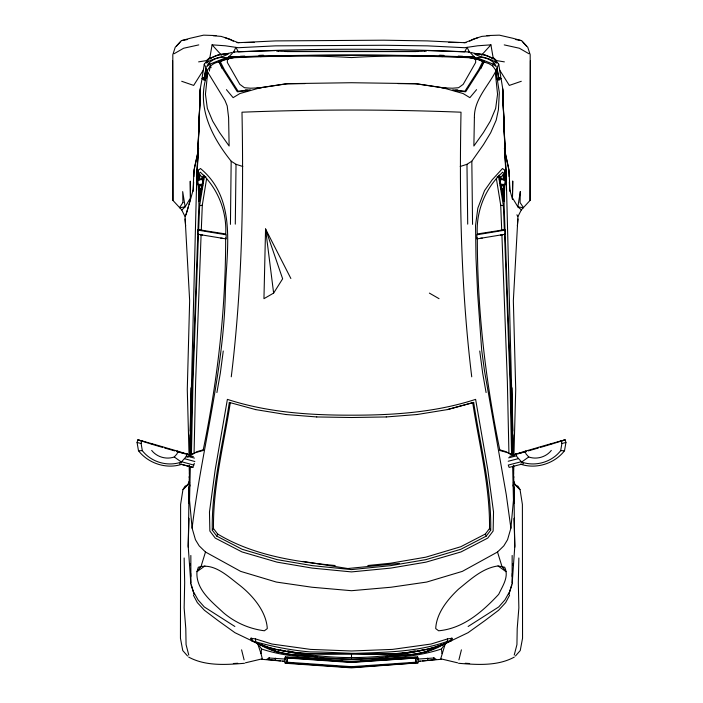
<?xml version="1.0" encoding="UTF-8"?>
<svg xmlns="http://www.w3.org/2000/svg" width="703" height="703" viewBox="0 0 703 703"><rect width="100%" height="100%" fill="white"/><g stroke="black" fill="none" stroke-linecap="round" stroke-linejoin="round"><path stroke-width="1.05" d="M191.374 584.984L194.16 594.351L190.882 584.272L188.29 547.496L189.054 488.058L189.88 485.817M203.457 178.984L199.283 201.453L199.283 197.148M199.283 194.995L199.283 190.68M512.118 583.095L512.153 555.475M511.626 584.984L508.84 594.351L512.118 584.272L514.71 547.496L513.946 488.058L513.12 485.817M521.213 210.012L530.088 200.399L530.185 54.685L527.76 47.224L522.909 42.066M512.452 199.098L512.742 181.163L512.452 199.098L509.701 189.52L509.341 181.963M530.44 60.73L530.088 200.399M230.435 224.362L231.173 161.198C213.044 138.579 197.859 110.239 205.311 80.432C205.012 71.636 209.969 63.2 219.125 61.926C224.723 59.992 229.811 56.811 233.352 51.969L274.847 50.634M235.294 224.143L236.032 164.309L231.173 161.198M504.429 184.265L504.095 204.819L510.738 385.358L512.399 455.579M504.482 179.933L504.543 170.152L502.531 168.5L492.144 179.827L484.543 190.61L477.847 208.123L475.544 225.531L475.993 257.939L477.662 293.819L481.696 350.208L484.525 371.096L506.248 494.525L510.896 528.164L507.548 539.728L503.831 545.853L497.513 552.013L462.346 571.372L426.668 582.058L391.053 587.233L351.5 590.705L311.947 587.233L276.332 582.058L240.654 571.372L205.487 552.013L199.169 545.853L195.452 539.728L192.104 528.164L189.538 500.237L190.337 466.458M225.654 237.842C225.786 309.425 217.561 380.508 203.097 450.509L195.074 452.714M225.698 234.653C226.955 213.15 219.222 191.822 204.406 176.181L199.617 205.733L198.606 230.689M471.739 376.817C461.001 289.126 459.279 200.469 461.01 112.199C388.038 109.334 314.962 109.334 241.99 112.199C243.721 200.469 241.999 289.126 231.261 376.817M189.063 455.368L187.279 389.515L189.652 300.682L185.038 216.568L181.638 209.793L172.912 200.399L172.815 54.685L175.24 47.224L180.091 42.066M188.29 547.496L188.764 518.278M189.019 503.427L189.054 488.058M189.467 476.362L189.265 488.383L189.476 466.212M189.819 455.72L190.153 434.823M190.232 431.036L190.935 387.828M188.29 546.468L188.764 518.366M189.019 503.225L189.256 489.007M189.678 455.236L196.471 188.351L200.355 88.596L196.629 184.713M367.827 565.511L390.675 563.191L425.807 557.171L460.773 546.732L485.369 533.999L489.508 528.542C490.079 486.133 479.112 444.463 472.715 402.722L473.681 402.415C480.105 444.806 491.476 487.1 490.72 530.176L486.168 536.169L460.86 549.271L425.86 559.641L390.701 565.643L351.5 569.606L312.299 565.643L277.14 559.641L242.14 549.271L216.832 536.169L212.28 530.176C211.524 487.1 222.895 444.806 229.319 402.415L255.62 409.585M189.397 465.676L189.432 474.261M201.093 234.802L195.645 381.369L194.072 453.33L191.418 454.648L192.974 382.37L198.474 233.95M518.858 557.98L518.322 582.594L518.858 607.928L517.206 628.649L516.933 644.625L514.227 655.064M190.575 456.678L192.262 385.358L198.905 204.819L198.571 184.265M199.283 201.453L198.703 200.364L199.213 184.819M199.555 179.942L199.687 174.572L198.993 173.615L200.346 172.173L204.002 175.864L198.703 200.364M513.524 470.738L513.673 465.254M513.937 455.368L515.721 389.515L513.348 300.682L517.962 216.568L521.362 209.793L517.856 206.858L512.68 198.228M513.568 474.261L513.603 465.676M513.981 503.225L513.946 488.058M192.104 528.164C201.533 449.788 223.501 373.091 225.338 293.819C225.997 250.997 238.124 199.916 200.469 168.5L198.457 170.152L198.518 179.933M196.814 182.85L200.355 88.165L202.183 78.086M200.355 89.545L196.594 190.46M201.278 230.417L202.297 205.223L206.638 178.483M193.044 191.401L193.931 170.346L198.65 148.421M172.912 200.399L172.56 60.73M193.659 181.963L193.299 189.52L189.054 204.327M193.914 176.567L194.274 169.01M199.45 179.696L199.687 174.572L202.236 177.49L202.578 179.511M506.406 190.46L502.645 89.545M512.162 576.363L512.364 573.13M512.83 565.59L512.962 563.437M285.33 663.157L284.856 662.824L285.163 657.156L285.673 656.892L351.5 661.374L417.327 656.892L417.837 657.156L418.144 662.824L351.5 667.85L286.78 663.36L285.33 663.157L285.383 662.446M285.119 657.867L285.673 656.892M196.594 185.794L198.457 170.152M510.896 528.164L513.462 500.237L512.663 466.458M517.355 225.804L518.006 218.993M206.533 78.182L207.341 70.625M207.737 72.207L205.443 94.211L207.35 108.429L212.666 121.092L219.6 132.595L229.125 146.004L228.607 117.559L227.21 105.925L224.951 100.38L207.737 72.207L207.315 75.37M203.668 80.019L203.923 77.884M245.409 662.824L262.298 658.808L261.015 653.623L261.569 649.001L257.658 643.596L234.951 632.7L218.141 620.644L204.424 610.283L197.323 602.585L193.43 595.239M198.061 175.627L198.334 173.456M223.255 351.008L220.303 373.328L216.902 392.573M285.541 659.098L269.038 657.999L266.736 659.414L275.163 660.179L275.418 658.193M207.622 62.339L208 59.711C213.817 56.082 221.357 52.866 228.229 54.087C221.304 57.857 212.71 57.883 206.339 63.024L208 59.711M259.829 644.335C288.669 656.066 321.025 653.482 351.5 653.5C383.557 652.252 416.677 652.34 447.249 641.444L447.626 638.886L452.495 638.254L451.326 640.705L438.277 646.69M201.445 190.416L203.773 175.1M207.64 59.896L204.274 64.201L202.156 77.365L205.496 79.395L205.812 78.736M500.422 179.511L500.764 177.49L504.007 173.615L502.654 172.173L498.998 175.864L504.297 200.364L503.717 201.453L499.543 178.984M525.756 451.071L516.072 453.98L516.819 456.616L521.635 462.038C535.317 466.933 551.776 462.179 560.669 450.667L561.899 443.488L561.161 440.851L550.932 443.751M520.475 464.121C535.994 469.481 554.474 463.69 564.509 450.764L565.933 442.477L565.186 439.832L560.212 441.15M504.376 61.873L496.582 60.599L493.111 57.497L490.914 44.843L477.724 45.783L464.657 47.716L427.459 45.862L384.233 45.264L275.541 45.862L238.343 47.716L225.276 45.783L212.086 44.843L209.889 57.497L206.418 60.599L198.624 61.873M204.169 78.78L206.076 68.006L204.274 64.201M203.993 78.78L206.076 68.006L207.069 70.511M209.309 71.152L210.355 65.88L209.591 63.481L208.229 63.85L206.752 66.644L209.81 64.158L226.208 57.672C219.863 56.363 212.543 58.938 208.229 63.85M513.524 466.212L513.735 488.383L513.533 476.362M194.503 167.947L198.51 149.924M509.57 595.239L505.677 602.585L498.576 610.283L484.859 620.644L468.049 632.7L445.342 643.596L440.702 658.808L457.591 662.824M458.91 659.871L461.414 649.836M200.329 184.757L198.975 189.951L202.174 187.701M201.691 179.564L202.78 176.471M181.506 464.349C166.26 469.367 148.289 463.339 138.491 450.764L137.067 442.477L137.814 439.832L142.788 441.15M177.244 451.071L186.928 453.98L186.181 456.616L181.365 462.038C167.683 466.933 151.224 462.179 142.331 450.667L141.101 443.488L141.839 440.851L152.068 443.751M185.267 216.647L188.457 206.41M181.084 464.314L192.868 467.407L194.336 463.295M200.97 189.722L202.218 185.61M205.487 552.013L201.102 566.258L196.972 571.68C195.645 589.606 211.831 601.733 223.492 612.752C235.11 622.63 249.266 628.825 264.381 630.784L267.298 628.587C266.261 611.03 252.131 594.826 238.704 584.501C227.526 575.95 213.536 562.4 198.308 567.233L196.972 571.68L204.916 565.941M460.201 166.488L466.968 164.309L471.827 161.198L483.541 144.537L490.685 132.735L496.177 120.204L498.418 109.765L499.323 92.532L495.931 70.511L492.645 65.88L493.409 63.481L494.771 63.85L496.248 66.644L493.19 64.158L476.792 57.672C483.137 56.363 490.457 58.938 494.771 63.85M286.877 662.947L287.342 657.384L286.877 662.947L351.5 667.446L416.202 662.894L415.868 658.026L351.5 662.49L287.132 658.026M268.502 659.59L269.152 657.63M186.075 214.767L190.548 199.098L190.258 181.163L190.32 198.228L185.144 206.858L181.787 210.012M189.072 487.065L189.907 484.833M216.832 536.169L217.631 533.999L213.492 528.542C212.921 486.133 223.888 444.463 230.285 402.722L229.319 402.415M189.107 477.223L189.511 476.151M495.931 70.511L498.726 64.201L495.36 59.896M447.249 641.444L450.395 640.582L451.405 638.052M183.878 487.803L183.096 489.543L188.149 484.244L189.371 481.353M189.371 481.485L188.07 484.481L182.956 489.56L180.609 504.446L180.451 638.227L182.754 650.547L187.534 655.987M492.645 65.88L488.761 63.595L483.875 61.926L479.648 69.878L465.658 91.803L454.788 90.59M233.563 52.11L235.909 47.356L238.308 51.794C313.687 48.41 389.313 48.41 464.692 51.794L467.091 47.356L469.437 52.11M480.852 68.639L484.165 61.328L474.551 58.006L476.854 59.579M508.84 592.937L504.947 599.905L498.726 606.944L468.128 626.487M273.625 293.098L282.641 278.801L265.558 228.976L263.95 298.678L273.625 293.098L265.558 228.976L290.866 278.493M203.448 69.94L193.668 85.415L181.708 81.284M261.569 649.001C290.401 658.562 321.456 658.21 351.5 659.572C381.544 658.21 412.599 658.562 441.431 649.001L445.342 643.596L443.725 643.922M212.28 530.176L213.492 528.542M504.394 230.689L503.383 205.733L498.594 176.181C483.778 191.822 476.045 213.15 477.302 234.653M476.572 89.641L469.876 97.655L463.101 93.543L442.987 87.831L415.113 83.648L351.5 82.726L287.887 83.648L260.013 87.831L239.899 93.543L233.124 97.655L226.428 89.641M515.466 655.987L520.246 650.547L522.549 638.227L522.391 504.446L520.044 489.56L514.93 484.481L513.629 481.485M176.515 46.134L181.374 40.651L190.223 38.243L203.642 35.15L216.058 35.581M151.681 450.412C156.831 457.073 166.347 459.797 174.265 456.976L177.042 453.848L177.789 451.203L164.687 447.416M481.555 55.142L490.914 44.843M551.319 450.412C546.169 457.073 536.653 459.797 528.735 456.976L525.958 453.848L525.211 451.203L538.313 447.416M188.149 484.244L189.766 482.917M210.302 58.832L211.735 57.681M497.504 79.395L500.844 77.365L498.726 64.201M443.496 644.308C426.449 655.205 405.315 655.082 385.833 656.927M521.635 462.038L528.735 456.976M287.123 662.208L351.5 666.681L415.789 662.217L415.658 657.384L415.868 658.026M226.146 59.579L228.449 58.006L218.835 61.328L222.148 68.639M452.714 89.808L464.929 91.179L478.638 69.729L482.847 61.425L475.966 58.797L469.525 57.725C430.21 56.091 390.745 55.045 351.5 57.584C312.255 55.045 272.79 56.091 233.475 57.725L229.67 58.323L227.385 59.764L227.341 62.488L239.802 84.342L244.424 87.708L250.505 88.209L261.446 87.778M514.324 657.085C497.548 666.286 477.003 664.766 458.532 663.289M174.08 53.736L183.632 48.235L198.773 44.895M469.701 41.169L473.181 39.166L481.906 36.38L489.85 35.739M500.817 78.086L501.081 78.551L497.689 80.432M191.418 454.648L197.534 451.484L203.466 449.788M497.003 177.024L498.594 176.181M430.403 649.774L425.28 652.446L439.278 645.793M184.581 486.502L187.323 485.088M440.113 645.389L442.24 644.3L439.876 645.31M443.171 644.335C400.947 660.047 354.33 652.024 310.348 651.945C290.383 650.24 270.69 646.268 251.674 640.705L250.505 638.254L255.374 638.886L271.956 644.036L310.454 649.387L351.5 650.996L392.546 649.387L431.044 644.036L447.626 638.886M435.104 647.832C420.016 655.565 402.318 655.02 385.824 656.804M212.737 57.277L217.754 55.247L228.501 53.349M226.876 53.832L231.603 52.549M492.829 57.611L490.984 57.505M434.463 647.243C407.889 655.671 379.075 653.702 351.5 654.238C323.925 653.702 295.111 655.671 268.537 647.243M435.385 646.909L438.98 645.626M561.214 441.15L563.771 440.245M565.186 439.832L554.597 443.171M516.072 453.98L513.146 454.99L517.267 453.901M514.578 454.577L517.162 453.681M521.292 81.284L509.332 85.415L499.552 69.94M517.733 216.647L516.925 214.767M285.066 51.512L417.934 51.512M287.009 51.547L415.991 51.547M540.379 447.416L553.243 443.619M478.066 37.611L464.657 42.698L427.362 40.906L383.785 40.194L275.638 40.906L238.343 42.698L224.934 37.611M538.217 447.416L551.293 443.619M528.208 450.913L538.401 447.978M518.173 453.681L526.503 451.361M518.208 453.699L526.187 451.484M422.758 649.8C376.483 662.006 326.517 662.006 280.242 649.8M447.38 409.585L473.681 402.415M415.306 650.653L411.185 651.778C371.887 659.511 331.113 659.511 291.815 651.778L287.694 650.653M472.715 402.722L447.539 409.577L417.213 414.506M509.719 456.352L514.86 455.026M508.612 457.855L515.809 456.001M508.199 461.247L518.489 458.611M508.199 465.078L521.573 461.643M523.55 463.699L509.157 467.407L508.515 465.852M199.142 179.687L201.33 179.124M561.899 443.488L565.933 442.477M197.815 230.118L226.155 234.776L226.155 238.906L197.815 234.248L197.815 230.118L199.863 229.688L203.466 230.443M505.185 230.118L476.845 234.776L476.845 238.906L505.185 234.248L505.185 230.118L503.137 229.688L499.534 230.443M500.431 235.11L503.137 234.547M441.546 659.265L422.582 660.969M199.617 205.733L202.297 205.223M498.629 230.628L477.372 233.95M181.374 40.651L187.35 39.544M229.67 58.323L220.153 61.425L224.362 69.729L238.071 91.179L250.286 89.808M468.312 52.198L469.648 51.969L474.384 57.005L476.827 58.665L483.875 61.926M233.475 57.725L227.034 58.797L229.283 57.154C310.708 54.632 392.292 54.632 473.717 57.154L475.966 58.797L469.525 57.725M417.459 659.098L433.962 657.999L436.264 659.414L418.267 661.435M424.296 51.047L426.906 50.642L421.879 51.293L281.121 51.293L276.094 50.642L278.704 51.047M256.463 88.279L285.69 83.868L305.093 83.595M498.084 565.941C482.425 568.05 470.439 579.562 458.576 589.096C447.679 599.395 436.493 613.06 435.702 628.587L438.619 630.784C463.339 628.587 482.504 611.61 498.708 594.316C502.601 585.889 509.262 576.759 504.692 567.233L498.084 565.941L506.028 571.68L501.898 566.258L497.513 552.013M480.237 238.37L482.214 238.106M248.212 90.59L237.342 91.803L223.352 69.878L219.125 61.926M399.322 563.384L347.818 568.534L302.852 561.398M455.553 90.16L457.6 89.975M386.237 416.949L417.301 414.506M418.294 661.303L420.438 661.136M226.463 58.358L228.642 58.2M354.76 661.602L348.24 661.602M360.182 661.224L364.523 660.925M369.954 660.548L375.376 660.17M379.717 659.862L385.147 659.484M390.569 659.106L394.91 658.808M400.341 658.43L405.772 658.052M410.113 657.744L415.535 657.367M244.468 663.289C225.997 664.766 205.452 666.286 188.676 657.085M233.352 663.518L237.737 663.263M240.4 56.275L244.785 56.073M259.012 55.405L263.397 55.194M260.084 56.583L264.469 56.381M486.942 35.581L499.358 35.15L512.777 38.243L521.626 40.651L526.485 46.134M228.616 57.005C310.489 54.456 392.511 54.456 474.384 57.005M138.491 450.764L142.331 450.667M386.281 416.949L351.5 417.512L316.719 416.949M236.981 42.646L239.134 42.619M244.503 42.54L254.178 42.391M199.388 179.124L203.808 179.124M499.192 179.124L503.612 179.124M197.209 179.687L202.569 179.687L202.569 184.371L197.209 184.371M505.791 179.687L500.431 179.687L500.431 184.371L505.791 184.371M199.388 185.205L202.877 185.205M500.123 185.205L503.612 185.205M285.629 657.604L351.5 662.085L417.881 657.867M212.016 57.505L210.171 57.611M317.167 656.927C297.685 655.082 276.551 655.205 259.504 644.308M317.176 656.804C299.1 655.082 279.838 655.249 263.722 645.793M448.822 42.391L458.497 42.54M463.866 42.619L466.019 42.646M397.907 83.595L417.31 83.868L446.537 88.279M560.669 450.667L564.509 450.764M428.153 50.634L469.648 51.969M441.554 87.778L452.495 88.209L458.576 87.708L463.198 84.342L475.659 62.488L475.615 59.764L473.33 58.323M439.603 55.194L443.988 55.405M458.215 56.073L462.6 56.275M438.531 56.381L442.916 56.583M465.263 663.263L469.648 663.518M471.397 52.549L476.124 53.832M287.465 657.367L292.887 657.744M297.228 658.052L302.659 658.43M308.09 658.808L312.431 659.106M317.853 659.484L323.283 659.862M327.624 660.17L333.046 660.548M338.477 660.925L342.818 661.224M474.358 58.2L476.537 58.358M280.418 660.969L261.454 659.265M285.699 414.506L316.763 416.949M282.562 661.136L284.706 661.303M213.15 35.739L221.094 36.38L229.819 39.166L233.299 41.169M245.4 89.975L247.447 90.16M284.733 661.435L275.163 660.179M335.173 565.511C294.698 561.706 252.992 555.3 217.631 533.999M450.395 640.582L451.326 640.705M220.786 238.106L222.763 238.37M225.628 233.95L204.371 230.628M474.499 53.349L485.246 55.247L490.263 57.277M255.461 409.577L285.787 414.506M233.352 51.969L234.688 52.198M515.65 39.544L521.626 40.651M496.362 178.483L500.703 205.223L503.383 205.733M259.275 643.922L257.658 643.596L261.015 653.623M199.863 234.547L202.569 235.11M504.227 44.895L519.368 48.235L528.92 53.736M499.534 449.788L505.466 451.484L511.582 454.648L510.026 382.37L504.526 233.95M185.733 453.901L189.854 454.99L186.928 453.98M137.067 442.477L141.101 443.488M501.67 179.124L503.858 179.687M189.204 455.456L193.325 456.581M187.218 456.133L194.441 458.101M184.537 458.708L194.854 461.511M181.444 461.704L193.826 465.078M179.458 463.752L192.868 467.407M176.497 451.361L184.827 453.681M176.813 451.484L184.792 453.699M164.599 447.978L174.792 450.913M151.707 443.619L164.783 447.416M149.757 443.619L162.621 447.416M148.403 443.171L137.814 439.832M507.926 452.714L499.903 450.509C485.439 380.508 477.214 309.425 477.346 237.842M236.032 164.309L242.799 166.488M185.838 453.681L188.422 454.577M186.181 456.616L188.132 457.301M139.229 440.245L141.786 441.15M264.02 645.626L267.615 646.909M264.723 646.69L251.674 640.705M263.124 645.31L260.76 644.3L262.887 645.389M267.896 647.832L277.72 652.446L272.597 649.774M511.582 454.648L508.928 453.33L507.355 381.369L501.907 234.802M205.311 80.432L201.919 78.551M515.677 485.088L518.419 486.502M204.406 176.181L205.997 177.024M495.378 62.339L496.661 63.024L495 59.711C489.183 56.082 481.643 52.866 474.771 54.087C481.16 57.892 489.455 57.409 495.378 62.339L495 59.711M519.122 487.803L519.904 489.543L513.234 482.917M429.375 293.098L439.05 298.678M234.872 626.487L204.274 606.944L198.053 599.905L194.16 592.937M500.826 187.701L504.025 189.951L504.297 200.364M174.265 456.976L181.365 462.038M491.265 57.681L492.698 58.832M212.086 44.843L221.445 55.142M489.508 528.542L490.72 530.176M500.22 176.471L501.309 179.564M513.629 481.353L514.851 484.244M210.355 65.88L211.102 67.708M251.595 638.052L252.605 640.582M513.489 476.151L513.893 477.223M513.093 484.833L513.928 487.065M485.369 533.999L486.168 536.169M433.848 657.63L434.498 659.59M415.877 662.208L416.123 662.947M500.782 185.61L502.03 189.722M502.671 184.757L504.025 189.951L503.787 184.819M188.773 655.064L186.067 644.625L185.794 628.649L184.142 607.928L184.678 582.594L184.142 557.98M241.586 649.836L244.09 659.871M504.49 149.924L508.497 167.947M504.35 148.421L509.069 170.346L509.956 191.401M499.007 78.78L496.924 68.006L498.831 78.78M486.098 392.573L482.697 373.328L479.745 351.008M501.081 78.551L502.645 88.165L506.529 188.351L513.322 455.236M499.227 175.1L501.555 190.416M255.374 638.886L255.751 641.444M427.582 658.193L427.837 660.179M504.543 170.152L506.406 185.794M441.431 649.001L441.985 653.623M499.077 77.884L499.332 80.019M495.931 70.625L496.397 74.94M496.626 77.102L496.863 79.254M184.994 218.993L185.645 225.804M417.327 656.892L417.371 657.604M417.617 662.446L417.67 663.157M190.038 563.437L190.17 565.59M190.636 573.13L190.838 576.363M508.726 169.01L509.086 176.567M503.55 179.696L503.313 174.572L503.445 179.942M500.703 205.223L501.722 230.417M506.371 184.713L502.645 88.596L506.186 182.85M189.327 465.254L189.476 470.738M514.236 518.366L514.71 546.468M512.065 387.828L512.768 431.036M512.847 434.823L513.181 455.72M513.357 465.43L513.392 467.618M513.744 489.007L513.981 503.427M514.236 518.278L514.71 547.496M466.968 164.309L467.706 224.143M471.827 161.198L472.565 224.362M503.717 190.68L503.717 194.995M503.717 197.148L503.717 201.453M190.847 555.475L190.882 583.095M504.982 179.687L504.982 184.371M351.5 654.335L351.5 658.781M198.018 179.687L198.018 184.371M474.393 117.559L473.875 146.004L483.4 132.595L490.334 121.092L495.65 108.429L497.557 94.211L495.264 72.207C487.478 86.908 474.094 99.896 474.393 117.559M493.524 511.951L493.137 531.02L487.777 538.076L461.036 551.925L425.965 562.145L390.754 568.103L351.5 571.908L312.246 568.103L277.035 562.145L241.964 551.925L215.223 538.076L209.863 531.02L209.476 511.951L215.223 469.595L227.385 399.366C267.377 412.415 309.689 415.245 351.5 415.183C393.311 415.245 435.623 412.415 475.615 399.366L487.777 469.595L493.524 511.951M520.308 191.594L520.079 202.561L523.542 207.754L517.856 206.858L520.308 191.594M182.921 202.561L179.458 207.754L185.144 206.858L182.692 191.594L182.921 202.561"/></g></svg>
